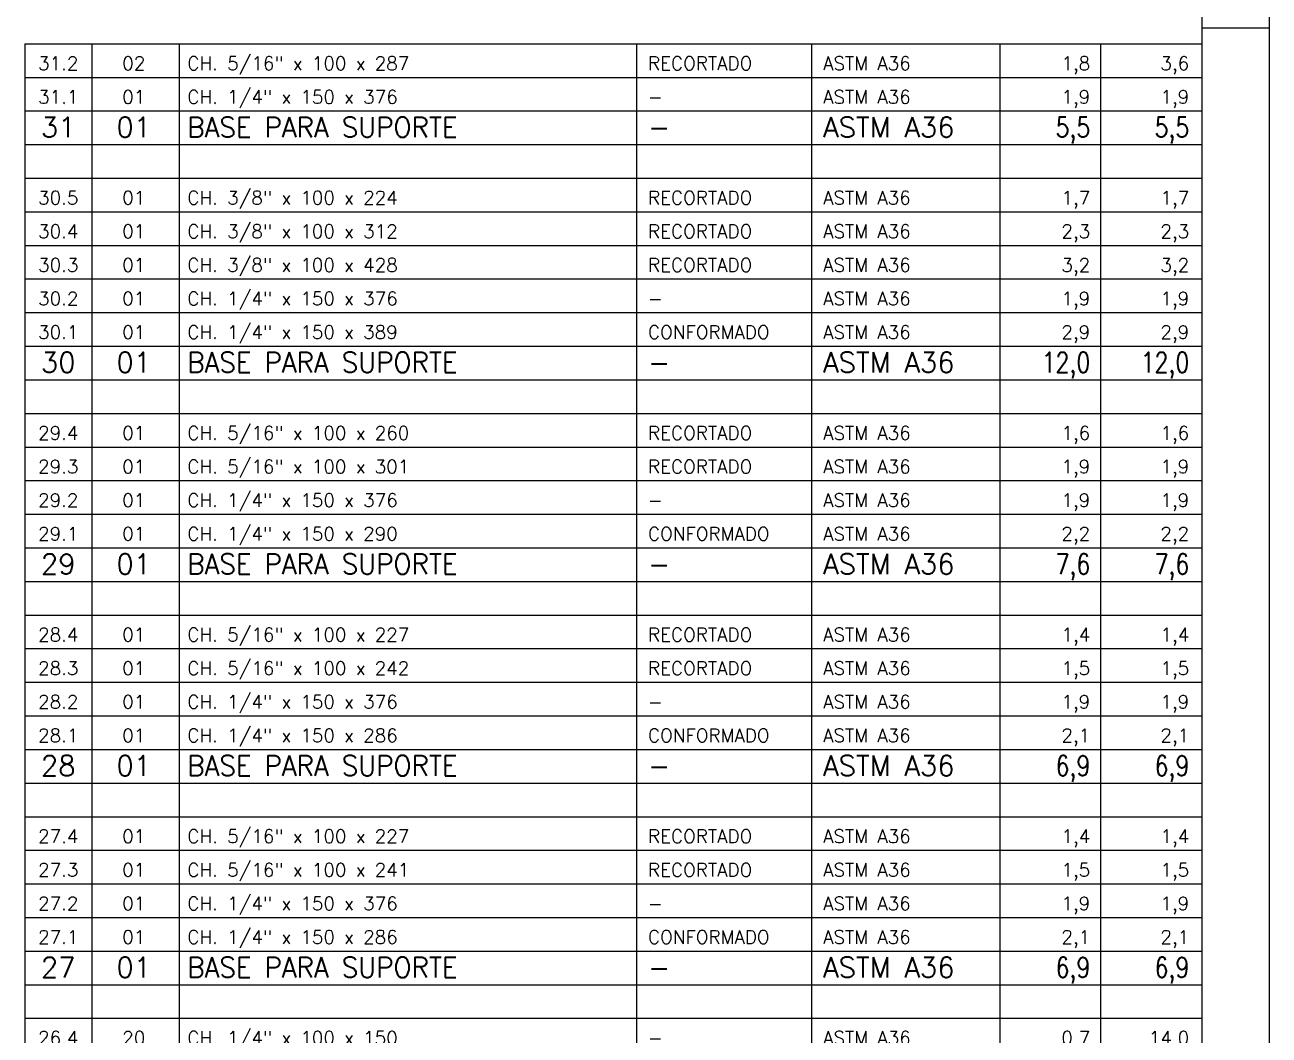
# Model space of a CAD drawing. Header units: metres. Extents: x 0 to 6307, y 0 to 4455.
# Drawn here: x 4920 to 6307, y 1103 to 2231 of the extents above; entities that cross this region are included whole.
import ezdxf
from ezdxf.enums import TextEntityAlignment as Align

# ---------------------------------------------------------------- set-up
doc = ezdxf.new("R2010")
doc.units = ezdxf.units.M
doc.header["$LTSCALE"] = 7.5
for name, color, linetype in [('FRL2', 2, 'Continuous'), ('FRL6', 6, 'Continuous'), ('FRL7', 7, 'Continuous'), ('FRR120', 5, 'Continuous'), ('FRR140', 5, 'Continuous'), ('FRR175', 1, 'Continuous'), ('FRR80', 3, 'Continuous'), ('GSB', 7, 'Continuous')]:
    doc.layers.add(name, color=color, linetype=linetype)
doc.styles.add('R120', font='simplex.shx', dxfattribs={"height": 3})
doc.styles.add('R140', font='simplex.shx', dxfattribs={"height": 3.5})
doc.styles.add('R80', font='simplex.shx', dxfattribs={"height": 2})
doc.styles.add('ROMANS', font='ROMANS.SHX')

# ---------------------------------------------------------------- blocks, each defined once
blk = doc.blocks.new('A1')
at = {"layer": 'FRL2'}
blk.add_line((831, 297), (841, 297), dxfattribs=at)
at = {"layer": 'FRL6', "linetype": 'Continuous'}
blk.add_line((831, 584), (831, 10), dxfattribs=at)
at = {"layer": 'FRL7', "linetype": 'Continuous'}
blk.add_line((841, 594), (841, 0), dxfattribs=at)
at = {"layer": 'FRR120', "style": 'R120'}
for tag, p in [('FASE_DO_PROJETO', (659, 46.29)), ('ÁREA_E/OU_SUBÁREA', (659, 40.79)), ('TÍTULO_DO_DESENHO', (659, 35.29)), ('SUBTÍTULO_1_DO_DESENHO', (659, 29.79)), ('SUBTÍTULO_2_DO_DESENHO', (659, 24.29))]:
    blk.add_attdef(tag, p, '', height=3, dxfattribs=at)
at = {"layer": 'FRR140', "style": 'R140', "width": 0.91}
for tag, p in [('NÚMERO_DA_CONTRATADA', (687.72, 12.6)), ('NUMERO_VALE', (752.89, 12.6))]:
    blk.add_attdef(tag, p, '', height=3.5, dxfattribs=at)
for tag, p in [('REVISÃO', (823.5, 14.68)), ('ESCALA', (671, 14.35))]:
    blk.add_attdef(tag, text='', height=3.5, dxfattribs=at).set_placement(p, align=Align.MIDDLE)
at = {"layer": 'FRR175', "style": 'R120'}
for tag, p in [('CLASSIFICAÇÃO', (811.83, 67.73)), ('PROJETO', (716.31, 53.59)), ('N_PROJ_SE', (793.5, 53.59)), ('N_CONTRATO', (796.97, 47.3))]:
    blk.add_attdef(tag, text='', height=3, dxfattribs=at).set_placement(p, align=Align.MIDDLE_CENTER)
at = {"layer": 'FRR80', "style": 'R80'}
for tag, p in [('8A_REV', (476, 77.07)), ('EMIS.', (486, 77.07)), ('PROJ.', (585, 77.07)), ('DES.', (597, 77.07)), ('VER.', (609, 77.07)), ('APR.', (621, 77.07)), ('AUT.', (633.01, 77.07)), ('7A_REV', (476, 71.37)), ('EMIS.', (486, 71.37)), ('PROJ.', (585, 71.37)), ('DES.', (597, 71.37)), ('VER.', (609, 71.37)), ('APR.', (621, 71.37)), ('AUT.', (633.01, 71.37)), ('6A_REV', (476, 65.67)), ('EMIS.', (486, 65.67)), ('PROJ.', (585, 65.67)), ('DES.', (597, 65.67)), ('VER.', (609, 65.67)), ('APR.', (621, 65.67)), ('AUT.', (633.01, 65.67)), ('5A_REV', (476, 59.97)), ('EMIS.', (486, 59.97)), ('PROJ.', (585, 59.97)), ('DES.', (597, 59.97)), ('VER.', (609, 59.97)), ('APR.', (621, 59.97)), ('AUT.', (633.01, 59.97)), ('4A_REV', (476, 54.27)), ('EMIS.', (486, 54.27)), ('PROJ.', (585, 54.27)), ('DES.', (597, 54.27)), ('VER.', (609, 54.27)), ('APR.', (621, 54.27)), ('AUT.', (633.01, 54.27)), ('3A_REV', (476, 48.57)), ('EMIS.', (486, 48.57)), ('PROJ.', (585, 48.57)), ('DES.', (597, 48.57)), ('VER.', (609, 48.57)), ('APR.', (621, 48.57)), ('AUT.', (633.01, 48.57)), ('2A_REV', (476, 42.87)), ('EMIS.', (486, 42.87)), ('PROJ.', (585, 42.87)), ('DES.', (597, 42.87)), ('VER.', (609, 42.87)), ('APR.', (621, 42.87)), ('AUT.', (633.01, 42.87)), ('1a_REV', (476, 37.17)), ('EMIS.', (486, 37.17)), ('PROJ.', (585, 37.17)), ('DES.', (597, 37.17)), ('VER.', (609, 37.17)), ('APR.', (621, 37.17)), ('AUT.', (633.01, 37.17))]:
    blk.add_attdef(tag, text='', height=2, dxfattribs=at).set_placement(p, align=Align.MIDDLE)
for p in [(492.61, 76.08), (492.61, 70.38), (492.61, 64.68), (492.61, 58.98), (492.61, 53.28), (492.61, 47.58), (492.61, 41.88), (492.61, 36.18)]:
    blk.add_attdef('DESCRIÇÃO_DA_REVISÃO', p, '', height=2, dxfattribs=at)
at = {"layer": 'FRR80', "style": 'R80', "width": 0.85}
for p in [(648, 77.07), (648, 71.37), (648, 65.67), (648, 59.97), (648, 54.27), (648, 48.57), (648, 42.87), (648, 37.17)]:
    blk.add_attdef('DATA', text='', height=2, dxfattribs=at).set_placement(p, align=Align.MIDDLE)
blk = doc.blocks.new('Tabela')
at = {"layer": 'GSB', "color": 3}
for p, q in [((0, 5), (175, 5)), ((10, 0), (10, 5)), ((23, 0), (23, 5)), ((91, 0), (91, 5)), ((117, 0), (117, 5)), ((145, 0), (145, 5)), ((160, 0), (160, 5))]:
    blk.add_line(p, q, dxfattribs=at)
at = {"layer": 'GSB', "color": 5}
for p, q in [((0, 5), (0, 0)), ((175, 5), (175, 0))]:
    blk.add_line(p, q, dxfattribs=at)
at = {"layer": 'GSB', "color": 2, "style": 'R80'}
for p in [(4.96, 1.09), (16.19, 1.09)]:
    blk.add_attdef('-', text='', height=2, dxfattribs=at).set_placement(p, align=Align.CENTER)
for p in [(24.16, 1.09), (92.65, 1.09), (118.69, 1.09)]:
    blk.add_attdef('-', p, '', height=2, dxfattribs=at)
for p in [(158.4, 1.09), (173.12, 1.09)]:
    blk.add_attdef('-', text='', height=2, dxfattribs=at).set_placement(p, align=Align.RIGHT)

msp = doc.modelspace()

# ---------------------------------------------------------------- block references
at = {"xscale": 7.499999999999915, "yscale": 7.499999999999915, "zscale": 7.499999999999915}
msp.add_blockref('A1', (0, 0), dxfattribs=at)
at = {"layer": 'GSB'}
ref = msp.add_blockref('Tabela', (4919.941, 2172.09), dxfattribs=dict(at, xscale=7.499999999999915, yscale=7.499999999999915, zscale=7.499999999999915))
ref.add_attrib('-', '31.2', dxfattribs={"color": 2, "height": 15, "style": 'R80'}).set_placement((4957.153, 2180.251), align=Align.CENTER)
ref.add_attrib('-', '02', dxfattribs={"color": 2, "height": 15, "style": 'R80'}).set_placement((5041.381, 2180.251), align=Align.CENTER)
ref.add_attrib('-', 'CH. 5/16" x 100 x 287', (5101.114, 2180.251), dxfattribs={"color": 2, "height": 15, "style": 'R80'})
ref.add_attrib('-', 'RECORTADO', (5614.798, 2180.251), dxfattribs={"color": 2, "height": 15, "style": 'R80'})
ref.add_attrib('-', 'ASTM A36', (5810.106, 2180.251), dxfattribs={"color": 2, "height": 15, "style": 'R80'})
ref.add_attrib('-', '1,8', dxfattribs={"color": 2, "height": 15, "style": 'R80'}).set_placement((6107.95, 2180.251), align=Align.RIGHT)
ref.add_attrib('-', '3,6', dxfattribs={"color": 2, "height": 15, "style": 'R80'}).set_placement((6218.352, 2180.251), align=Align.RIGHT)
ref = msp.add_blockref('Tabela', (4919.941, 2134.59), dxfattribs=dict(at, xscale=7.499999999999915, yscale=7.499999999999915, zscale=7.499999999999915))
ref.add_attrib('-', '31.1', dxfattribs={"color": 2, "height": 15, "style": 'R80'}).set_placement((4957.153, 2142.751), align=Align.CENTER)
ref.add_attrib('-', '01', dxfattribs={"color": 2, "height": 15, "style": 'R80'}).set_placement((5041.381, 2142.751), align=Align.CENTER)
ref.add_attrib('-', 'CH. 1/4" x 150 x 376', (5101.114, 2142.751), dxfattribs={"color": 2, "height": 15, "style": 'R80'})
ref.add_attrib('-', '-', (5614.798, 2142.751), dxfattribs={"color": 2, "height": 15, "style": 'R80'})
ref.add_attrib('-', 'ASTM A36', (5810.106, 2142.751), dxfattribs={"color": 2, "height": 15, "style": 'R80'})
ref.add_attrib('-', '1,9', dxfattribs={"color": 2, "height": 15, "style": 'R80'}).set_placement((6107.95, 2142.751), align=Align.RIGHT)
ref.add_attrib('-', '1,9', dxfattribs={"color": 2, "height": 15, "style": 'R80'}).set_placement((6218.352, 2142.751), align=Align.RIGHT)
ref = msp.add_blockref('Tabela', (4919.941, 2097.09), dxfattribs=dict(at, xscale=7.499999999999915, yscale=7.499999999999915, zscale=7.499999999999915))
ref.add_attrib('-', '31', dxfattribs={"color": 4, "height": 22.5, "style": 'ROMANS'}).set_placement((4957.153, 2105.251), align=Align.CENTER)
ref.add_attrib('-', '01', dxfattribs={"color": 4, "height": 22.5, "style": 'ROMANS'}).set_placement((5041.381, 2105.251), align=Align.CENTER)
ref.add_attrib('-', 'BASE PARA SUPORTE ', (5101.114, 2105.251), dxfattribs={"color": 4, "height": 22.5, "style": 'ROMANS', "width": 0.95})
ref.add_attrib('-', '-', (5614.798, 2105.251), dxfattribs={"color": 4, "height": 22.5, "style": 'ROMANS'})
ref.add_attrib('-', 'ASTM A36', (5810.106, 2105.251), dxfattribs={"color": 4, "height": 22.5, "style": 'ROMANS'})
ref.add_attrib('-', '5,5', dxfattribs={"color": 4, "height": 22.5, "style": 'ROMANS', "width": 0.8}).set_placement((6107.95, 2105.251), align=Align.RIGHT)
ref.add_attrib('-', '5,5', dxfattribs={"color": 4, "height": 22.5, "style": 'ROMANS', "width": 0.8}).set_placement((6218.352, 2105.251), align=Align.RIGHT)
at = {"layer": 'GSB', "xscale": 7.499999999999915, "yscale": 7.499999999999915, "zscale": 7.499999999999915}
for p in [(4919.941, 2059.59), (4919.941, 1797.09), (4919.941, 1572.09), (4919.941, 1347.09), (4919.941, 1122.09)]:
    msp.add_blockref('Tabela', p, dxfattribs=at)
at = {"layer": 'GSB'}
ref = msp.add_blockref('Tabela', (4919.941, 2022.09), dxfattribs=dict(at, xscale=7.499999999999915, yscale=7.499999999999915, zscale=7.499999999999915))
ref.add_attrib('-', '30.5', dxfattribs={"color": 2, "height": 15, "style": 'R80'}).set_placement((4957.153, 2030.251), align=Align.CENTER)
ref.add_attrib('-', '01', dxfattribs={"color": 2, "height": 15, "style": 'R80'}).set_placement((5041.381, 2030.251), align=Align.CENTER)
ref.add_attrib('-', 'CH. 3/8" x 100 x 224', (5101.114, 2030.251), dxfattribs={"color": 2, "height": 15, "style": 'R80'})
ref.add_attrib('-', 'RECORTADO', (5614.798, 2030.251), dxfattribs={"color": 2, "height": 15, "style": 'R80'})
ref.add_attrib('-', 'ASTM A36', (5810.106, 2030.251), dxfattribs={"color": 2, "height": 15, "style": 'R80'})
ref.add_attrib('-', '1,7', dxfattribs={"color": 2, "height": 15, "style": 'R80'}).set_placement((6107.95, 2030.251), align=Align.RIGHT)
ref.add_attrib('-', '1,7', dxfattribs={"color": 2, "height": 15, "style": 'R80'}).set_placement((6218.352, 2030.251), align=Align.RIGHT)
ref = msp.add_blockref('Tabela', (4919.941, 1984.59), dxfattribs=dict(at, xscale=7.499999999999915, yscale=7.499999999999915, zscale=7.499999999999915))
ref.add_attrib('-', '30.4', dxfattribs={"color": 2, "height": 15, "style": 'R80'}).set_placement((4957.153, 1992.751), align=Align.CENTER)
ref.add_attrib('-', '01', dxfattribs={"color": 2, "height": 15, "style": 'R80'}).set_placement((5041.381, 1992.751), align=Align.CENTER)
ref.add_attrib('-', 'CH. 3/8" x 100 x 312', (5101.114, 1992.751), dxfattribs={"color": 2, "height": 15, "style": 'R80'})
ref.add_attrib('-', 'RECORTADO', (5614.798, 1992.751), dxfattribs={"color": 2, "height": 15, "style": 'R80'})
ref.add_attrib('-', 'ASTM A36', (5810.106, 1992.751), dxfattribs={"color": 2, "height": 15, "style": 'R80'})
ref.add_attrib('-', '2,3', dxfattribs={"color": 2, "height": 15, "style": 'R80'}).set_placement((6107.95, 1992.751), align=Align.RIGHT)
ref.add_attrib('-', '2,3', dxfattribs={"color": 2, "height": 15, "style": 'R80'}).set_placement((6218.352, 1992.751), align=Align.RIGHT)
ref = msp.add_blockref('Tabela', (4919.941, 1947.09), dxfattribs=dict(at, xscale=7.499999999999915, yscale=7.499999999999915, zscale=7.499999999999915))
ref.add_attrib('-', '30.3', dxfattribs={"color": 2, "height": 15, "style": 'R80'}).set_placement((4957.153, 1955.251), align=Align.CENTER)
ref.add_attrib('-', '01', dxfattribs={"color": 2, "height": 15, "style": 'R80'}).set_placement((5041.381, 1955.251), align=Align.CENTER)
ref.add_attrib('-', 'CH. 3/8" x 100 x 428', (5101.114, 1955.251), dxfattribs={"color": 2, "height": 15, "style": 'R80'})
ref.add_attrib('-', 'RECORTADO', (5614.798, 1955.251), dxfattribs={"color": 2, "height": 15, "style": 'R80'})
ref.add_attrib('-', 'ASTM A36', (5810.106, 1955.251), dxfattribs={"color": 2, "height": 15, "style": 'R80'})
ref.add_attrib('-', '3,2', dxfattribs={"color": 2, "height": 15, "style": 'R80'}).set_placement((6107.95, 1955.251), align=Align.RIGHT)
ref.add_attrib('-', '3,2', dxfattribs={"color": 2, "height": 15, "style": 'R80'}).set_placement((6218.352, 1955.251), align=Align.RIGHT)
ref = msp.add_blockref('Tabela', (4919.941, 1909.59), dxfattribs=dict(at, xscale=7.499999999999915, yscale=7.499999999999915, zscale=7.499999999999915))
ref.add_attrib('-', '30.2', dxfattribs={"color": 2, "height": 15, "style": 'R80'}).set_placement((4957.153, 1917.751), align=Align.CENTER)
ref.add_attrib('-', '01', dxfattribs={"color": 2, "height": 15, "style": 'R80'}).set_placement((5041.381, 1917.751), align=Align.CENTER)
ref.add_attrib('-', 'CH. 1/4" x 150 x 376', (5101.114, 1917.751), dxfattribs={"color": 2, "height": 15, "style": 'R80'})
ref.add_attrib('-', '-', (5614.798, 1917.751), dxfattribs={"color": 2, "height": 15, "style": 'R80'})
ref.add_attrib('-', 'ASTM A36', (5810.106, 1917.751), dxfattribs={"color": 2, "height": 15, "style": 'R80'})
ref.add_attrib('-', '1,9', dxfattribs={"color": 2, "height": 15, "style": 'R80'}).set_placement((6107.95, 1917.751), align=Align.RIGHT)
ref.add_attrib('-', '1,9', dxfattribs={"color": 2, "height": 15, "style": 'R80'}).set_placement((6218.352, 1917.751), align=Align.RIGHT)
ref = msp.add_blockref('Tabela', (4919.941, 1872.09), dxfattribs=dict(at, xscale=7.499999999999915, yscale=7.499999999999915, zscale=7.499999999999915))
ref.add_attrib('-', '30.1', dxfattribs={"color": 2, "height": 15, "style": 'R80'}).set_placement((4957.153, 1880.251), align=Align.CENTER)
ref.add_attrib('-', '01', dxfattribs={"color": 2, "height": 15, "style": 'R80'}).set_placement((5041.381, 1880.251), align=Align.CENTER)
ref.add_attrib('-', 'CH. 1/4" x 150 x 389', (5101.114, 1880.251), dxfattribs={"color": 2, "height": 15, "style": 'R80'})
ref.add_attrib('-', 'CONFORMADO', (5614.798, 1880.251), dxfattribs={"color": 2, "height": 15, "style": 'R80'})
ref.add_attrib('-', 'ASTM A36', (5810.106, 1880.251), dxfattribs={"color": 2, "height": 15, "style": 'R80'})
ref.add_attrib('-', '2,9', dxfattribs={"color": 2, "height": 15, "style": 'R80'}).set_placement((6107.95, 1880.251), align=Align.RIGHT)
ref.add_attrib('-', '2,9', dxfattribs={"color": 2, "height": 15, "style": 'R80'}).set_placement((6218.352, 1880.251), align=Align.RIGHT)
ref = msp.add_blockref('Tabela', (4919.941, 1834.59), dxfattribs=dict(at, xscale=7.499999999999915, yscale=7.499999999999915, zscale=7.499999999999915))
ref.add_attrib('-', '30', dxfattribs={"color": 4, "height": 22.5, "style": 'ROMANS'}).set_placement((4957.153, 1842.751), align=Align.CENTER)
ref.add_attrib('-', '01', dxfattribs={"color": 4, "height": 22.5, "style": 'ROMANS'}).set_placement((5041.381, 1842.751), align=Align.CENTER)
ref.add_attrib('-', 'BASE PARA SUPORTE ', (5101.114, 1842.751), dxfattribs={"color": 4, "height": 22.5, "style": 'ROMANS', "width": 0.95})
ref.add_attrib('-', '-', (5614.798, 1842.751), dxfattribs={"color": 4, "height": 22.5, "style": 'ROMANS'})
ref.add_attrib('-', 'ASTM A36', (5810.106, 1842.751), dxfattribs={"color": 4, "height": 22.5, "style": 'ROMANS'})
ref.add_attrib('-', '12,0', dxfattribs={"color": 4, "height": 22.5, "style": 'ROMANS', "width": 0.8}).set_placement((6107.95, 1842.751), align=Align.RIGHT)
ref.add_attrib('-', '12,0', dxfattribs={"color": 4, "height": 22.5, "style": 'ROMANS', "width": 0.8}).set_placement((6218.352, 1842.751), align=Align.RIGHT)
ref = msp.add_blockref('Tabela', (4919.941, 1759.59), dxfattribs=dict(at, xscale=7.499999999999915, yscale=7.499999999999915, zscale=7.499999999999915))
ref.add_attrib('-', '29.4', dxfattribs={"color": 2, "height": 15, "style": 'R80'}).set_placement((4957.153, 1767.751), align=Align.CENTER)
ref.add_attrib('-', '01', dxfattribs={"color": 2, "height": 15, "style": 'R80'}).set_placement((5041.381, 1767.751), align=Align.CENTER)
ref.add_attrib('-', 'CH. 5/16" x 100 x 260', (5101.114, 1767.751), dxfattribs={"color": 2, "height": 15, "style": 'R80'})
ref.add_attrib('-', 'RECORTADO', (5614.798, 1767.751), dxfattribs={"color": 2, "height": 15, "style": 'R80'})
ref.add_attrib('-', 'ASTM A36', (5810.106, 1767.751), dxfattribs={"color": 2, "height": 15, "style": 'R80'})
ref.add_attrib('-', '1,6', dxfattribs={"color": 2, "height": 15, "style": 'R80'}).set_placement((6107.95, 1767.751), align=Align.RIGHT)
ref.add_attrib('-', '1,6', dxfattribs={"color": 2, "height": 15, "style": 'R80'}).set_placement((6218.352, 1767.751), align=Align.RIGHT)
ref = msp.add_blockref('Tabela', (4919.941, 1722.09), dxfattribs=dict(at, xscale=7.499999999999915, yscale=7.499999999999915, zscale=7.499999999999915))
ref.add_attrib('-', '29.3', dxfattribs={"color": 2, "height": 15, "style": 'R80'}).set_placement((4957.153, 1730.251), align=Align.CENTER)
ref.add_attrib('-', '01', dxfattribs={"color": 2, "height": 15, "style": 'R80'}).set_placement((5041.381, 1730.251), align=Align.CENTER)
ref.add_attrib('-', 'CH. 5/16" x 100 x 301', (5101.114, 1730.251), dxfattribs={"color": 2, "height": 15, "style": 'R80'})
ref.add_attrib('-', 'RECORTADO', (5614.798, 1730.251), dxfattribs={"color": 2, "height": 15, "style": 'R80'})
ref.add_attrib('-', 'ASTM A36', (5810.106, 1730.251), dxfattribs={"color": 2, "height": 15, "style": 'R80'})
ref.add_attrib('-', '1,9', dxfattribs={"color": 2, "height": 15, "style": 'R80'}).set_placement((6107.95, 1730.251), align=Align.RIGHT)
ref.add_attrib('-', '1,9', dxfattribs={"color": 2, "height": 15, "style": 'R80'}).set_placement((6218.352, 1730.251), align=Align.RIGHT)
ref = msp.add_blockref('Tabela', (4919.941, 1684.59), dxfattribs=dict(at, xscale=7.499999999999915, yscale=7.499999999999915, zscale=7.499999999999915))
ref.add_attrib('-', '29.2', dxfattribs={"color": 2, "height": 15, "style": 'R80'}).set_placement((4957.153, 1692.751), align=Align.CENTER)
ref.add_attrib('-', '01', dxfattribs={"color": 2, "height": 15, "style": 'R80'}).set_placement((5041.381, 1692.751), align=Align.CENTER)
ref.add_attrib('-', 'CH. 1/4" x 150 x 376', (5101.114, 1692.751), dxfattribs={"color": 2, "height": 15, "style": 'R80'})
ref.add_attrib('-', '-', (5614.798, 1692.751), dxfattribs={"color": 2, "height": 15, "style": 'R80'})
ref.add_attrib('-', 'ASTM A36', (5810.106, 1692.751), dxfattribs={"color": 2, "height": 15, "style": 'R80'})
ref.add_attrib('-', '1,9', dxfattribs={"color": 2, "height": 15, "style": 'R80'}).set_placement((6107.95, 1692.751), align=Align.RIGHT)
ref.add_attrib('-', '1,9', dxfattribs={"color": 2, "height": 15, "style": 'R80'}).set_placement((6218.352, 1692.751), align=Align.RIGHT)
ref = msp.add_blockref('Tabela', (4919.941, 1647.09), dxfattribs=dict(at, xscale=7.499999999999915, yscale=7.499999999999915, zscale=7.499999999999915))
ref.add_attrib('-', '29.1', dxfattribs={"color": 2, "height": 15, "style": 'R80'}).set_placement((4957.153, 1655.251), align=Align.CENTER)
ref.add_attrib('-', '01', dxfattribs={"color": 2, "height": 15, "style": 'R80'}).set_placement((5041.381, 1655.251), align=Align.CENTER)
ref.add_attrib('-', 'CH. 1/4" x 150 x 290', (5101.114, 1655.251), dxfattribs={"color": 2, "height": 15, "style": 'R80'})
ref.add_attrib('-', 'CONFORMADO', (5614.798, 1655.251), dxfattribs={"color": 2, "height": 15, "style": 'R80'})
ref.add_attrib('-', 'ASTM A36', (5810.106, 1655.251), dxfattribs={"color": 2, "height": 15, "style": 'R80'})
ref.add_attrib('-', '2,2', dxfattribs={"color": 2, "height": 15, "style": 'R80'}).set_placement((6107.95, 1655.251), align=Align.RIGHT)
ref.add_attrib('-', '2,2', dxfattribs={"color": 2, "height": 15, "style": 'R80'}).set_placement((6218.352, 1655.251), align=Align.RIGHT)
ref = msp.add_blockref('Tabela', (4919.941, 1609.59), dxfattribs=dict(at, xscale=7.499999999999915, yscale=7.499999999999915, zscale=7.499999999999915))
ref.add_attrib('-', '29', dxfattribs={"color": 4, "height": 22.5, "style": 'ROMANS'}).set_placement((4957.153, 1617.751), align=Align.CENTER)
ref.add_attrib('-', '01', dxfattribs={"color": 4, "height": 22.5, "style": 'ROMANS'}).set_placement((5041.381, 1617.751), align=Align.CENTER)
ref.add_attrib('-', 'BASE PARA SUPORTE ', (5101.114, 1617.751), dxfattribs={"color": 4, "height": 22.5, "style": 'ROMANS', "width": 0.95})
ref.add_attrib('-', '-', (5614.798, 1617.751), dxfattribs={"color": 4, "height": 22.5, "style": 'ROMANS'})
ref.add_attrib('-', 'ASTM A36', (5810.106, 1617.751), dxfattribs={"color": 4, "height": 22.5, "style": 'ROMANS'})
ref.add_attrib('-', '7,6', dxfattribs={"color": 4, "height": 22.5, "style": 'ROMANS', "width": 0.8}).set_placement((6107.95, 1617.751), align=Align.RIGHT)
ref.add_attrib('-', '7,6', dxfattribs={"color": 4, "height": 22.5, "style": 'ROMANS', "width": 0.8}).set_placement((6218.352, 1617.751), align=Align.RIGHT)
ref = msp.add_blockref('Tabela', (4919.941, 1534.59), dxfattribs=dict(at, xscale=7.499999999999915, yscale=7.499999999999915, zscale=7.499999999999915))
ref.add_attrib('-', '28.4', dxfattribs={"color": 2, "height": 15, "style": 'R80'}).set_placement((4957.153, 1542.751), align=Align.CENTER)
ref.add_attrib('-', '01', dxfattribs={"color": 2, "height": 15, "style": 'R80'}).set_placement((5041.381, 1542.751), align=Align.CENTER)
ref.add_attrib('-', 'CH. 5/16" x 100 x 227', (5101.114, 1542.751), dxfattribs={"color": 2, "height": 15, "style": 'R80'})
ref.add_attrib('-', 'RECORTADO', (5614.798, 1542.751), dxfattribs={"color": 2, "height": 15, "style": 'R80'})
ref.add_attrib('-', 'ASTM A36', (5810.106, 1542.751), dxfattribs={"color": 2, "height": 15, "style": 'R80'})
ref.add_attrib('-', '1,4', dxfattribs={"color": 2, "height": 15, "style": 'R80'}).set_placement((6107.95, 1542.751), align=Align.RIGHT)
ref.add_attrib('-', '1,4', dxfattribs={"color": 2, "height": 15, "style": 'R80'}).set_placement((6218.352, 1542.751), align=Align.RIGHT)
ref = msp.add_blockref('Tabela', (4919.941, 1497.09), dxfattribs=dict(at, xscale=7.499999999999915, yscale=7.499999999999915, zscale=7.499999999999915))
ref.add_attrib('-', '28.3', dxfattribs={"color": 2, "height": 15, "style": 'R80'}).set_placement((4957.153, 1505.251), align=Align.CENTER)
ref.add_attrib('-', '01', dxfattribs={"color": 2, "height": 15, "style": 'R80'}).set_placement((5041.381, 1505.251), align=Align.CENTER)
ref.add_attrib('-', 'CH. 5/16" x 100 x 242', (5101.114, 1505.251), dxfattribs={"color": 2, "height": 15, "style": 'R80'})
ref.add_attrib('-', 'RECORTADO', (5614.798, 1505.251), dxfattribs={"color": 2, "height": 15, "style": 'R80'})
ref.add_attrib('-', 'ASTM A36', (5810.106, 1505.251), dxfattribs={"color": 2, "height": 15, "style": 'R80'})
ref.add_attrib('-', '1,5', dxfattribs={"color": 2, "height": 15, "style": 'R80'}).set_placement((6107.95, 1505.251), align=Align.RIGHT)
ref.add_attrib('-', '1,5', dxfattribs={"color": 2, "height": 15, "style": 'R80'}).set_placement((6218.352, 1505.251), align=Align.RIGHT)
ref = msp.add_blockref('Tabela', (4919.941, 1459.59), dxfattribs=dict(at, xscale=7.499999999999915, yscale=7.499999999999915, zscale=7.499999999999915))
ref.add_attrib('-', '28.2', dxfattribs={"color": 2, "height": 15, "style": 'R80'}).set_placement((4957.153, 1467.751), align=Align.CENTER)
ref.add_attrib('-', '01', dxfattribs={"color": 2, "height": 15, "style": 'R80'}).set_placement((5041.381, 1467.751), align=Align.CENTER)
ref.add_attrib('-', 'CH. 1/4" x 150 x 376', (5101.114, 1467.751), dxfattribs={"color": 2, "height": 15, "style": 'R80'})
ref.add_attrib('-', '-', (5614.798, 1467.751), dxfattribs={"color": 2, "height": 15, "style": 'R80'})
ref.add_attrib('-', 'ASTM A36', (5810.106, 1467.751), dxfattribs={"color": 2, "height": 15, "style": 'R80'})
ref.add_attrib('-', '1,9', dxfattribs={"color": 2, "height": 15, "style": 'R80'}).set_placement((6107.95, 1467.751), align=Align.RIGHT)
ref.add_attrib('-', '1,9', dxfattribs={"color": 2, "height": 15, "style": 'R80'}).set_placement((6218.352, 1467.751), align=Align.RIGHT)
ref = msp.add_blockref('Tabela', (4919.941, 1422.09), dxfattribs=dict(at, xscale=7.499999999999915, yscale=7.499999999999915, zscale=7.499999999999915))
ref.add_attrib('-', '28.1', dxfattribs={"color": 2, "height": 15, "style": 'R80'}).set_placement((4957.153, 1430.251), align=Align.CENTER)
ref.add_attrib('-', '01', dxfattribs={"color": 2, "height": 15, "style": 'R80'}).set_placement((5041.381, 1430.251), align=Align.CENTER)
ref.add_attrib('-', 'CH. 1/4" x 150 x 286', (5101.114, 1430.251), dxfattribs={"color": 2, "height": 15, "style": 'R80'})
ref.add_attrib('-', 'CONFORMADO', (5614.798, 1430.251), dxfattribs={"color": 2, "height": 15, "style": 'R80'})
ref.add_attrib('-', 'ASTM A36', (5810.106, 1430.251), dxfattribs={"color": 2, "height": 15, "style": 'R80'})
ref.add_attrib('-', '2,1', dxfattribs={"color": 2, "height": 15, "style": 'R80'}).set_placement((6107.95, 1430.251), align=Align.RIGHT)
ref.add_attrib('-', '2,1', dxfattribs={"color": 2, "height": 15, "style": 'R80'}).set_placement((6218.352, 1430.251), align=Align.RIGHT)
ref = msp.add_blockref('Tabela', (4919.941, 1384.59), dxfattribs=dict(at, xscale=7.499999999999915, yscale=7.499999999999915, zscale=7.499999999999915))
ref.add_attrib('-', '28', dxfattribs={"color": 4, "height": 22.5, "style": 'ROMANS'}).set_placement((4957.153, 1392.751), align=Align.CENTER)
ref.add_attrib('-', '01', dxfattribs={"color": 4, "height": 22.5, "style": 'ROMANS'}).set_placement((5041.381, 1392.751), align=Align.CENTER)
ref.add_attrib('-', 'BASE PARA SUPORTE ', (5101.114, 1392.751), dxfattribs={"color": 4, "height": 22.5, "style": 'ROMANS', "width": 0.95})
ref.add_attrib('-', '-', (5614.798, 1392.751), dxfattribs={"color": 4, "height": 22.5, "style": 'ROMANS'})
ref.add_attrib('-', 'ASTM A36', (5810.106, 1392.751), dxfattribs={"color": 4, "height": 22.5, "style": 'ROMANS'})
ref.add_attrib('-', '6,9', dxfattribs={"color": 4, "height": 22.5, "style": 'ROMANS', "width": 0.8}).set_placement((6107.95, 1392.751), align=Align.RIGHT)
ref.add_attrib('-', '6,9', dxfattribs={"color": 4, "height": 22.5, "style": 'ROMANS', "width": 0.8}).set_placement((6218.352, 1392.751), align=Align.RIGHT)
ref = msp.add_blockref('Tabela', (4919.941, 1309.59), dxfattribs=dict(at, xscale=7.499999999999915, yscale=7.499999999999915, zscale=7.499999999999915))
ref.add_attrib('-', '27.4', dxfattribs={"color": 2, "height": 15, "style": 'R80'}).set_placement((4957.153, 1317.751), align=Align.CENTER)
ref.add_attrib('-', '01', dxfattribs={"color": 2, "height": 15, "style": 'R80'}).set_placement((5041.381, 1317.751), align=Align.CENTER)
ref.add_attrib('-', 'CH. 5/16" x 100 x 227', (5101.114, 1317.751), dxfattribs={"color": 2, "height": 15, "style": 'R80'})
ref.add_attrib('-', 'RECORTADO', (5614.798, 1317.751), dxfattribs={"color": 2, "height": 15, "style": 'R80'})
ref.add_attrib('-', 'ASTM A36', (5810.106, 1317.751), dxfattribs={"color": 2, "height": 15, "style": 'R80'})
ref.add_attrib('-', '1,4', dxfattribs={"color": 2, "height": 15, "style": 'R80'}).set_placement((6107.95, 1317.751), align=Align.RIGHT)
ref.add_attrib('-', '1,4', dxfattribs={"color": 2, "height": 15, "style": 'R80'}).set_placement((6218.352, 1317.751), align=Align.RIGHT)
ref = msp.add_blockref('Tabela', (4919.941, 1272.09), dxfattribs=dict(at, xscale=7.499999999999915, yscale=7.499999999999915, zscale=7.499999999999915))
ref.add_attrib('-', '27.3', dxfattribs={"color": 2, "height": 15, "style": 'R80'}).set_placement((4957.153, 1280.251), align=Align.CENTER)
ref.add_attrib('-', '01', dxfattribs={"color": 2, "height": 15, "style": 'R80'}).set_placement((5041.381, 1280.251), align=Align.CENTER)
ref.add_attrib('-', 'CH. 5/16" x 100 x 241', (5101.114, 1280.251), dxfattribs={"color": 2, "height": 15, "style": 'R80'})
ref.add_attrib('-', 'RECORTADO', (5614.798, 1280.251), dxfattribs={"color": 2, "height": 15, "style": 'R80'})
ref.add_attrib('-', 'ASTM A36', (5810.106, 1280.251), dxfattribs={"color": 2, "height": 15, "style": 'R80'})
ref.add_attrib('-', '1,5', dxfattribs={"color": 2, "height": 15, "style": 'R80'}).set_placement((6107.95, 1280.251), align=Align.RIGHT)
ref.add_attrib('-', '1,5', dxfattribs={"color": 2, "height": 15, "style": 'R80'}).set_placement((6218.352, 1280.251), align=Align.RIGHT)
ref = msp.add_blockref('Tabela', (4919.941, 1234.59), dxfattribs=dict(at, xscale=7.499999999999915, yscale=7.499999999999915, zscale=7.499999999999915))
ref.add_attrib('-', '27.2', dxfattribs={"color": 2, "height": 15, "style": 'R80'}).set_placement((4957.153, 1242.751), align=Align.CENTER)
ref.add_attrib('-', '01', dxfattribs={"color": 2, "height": 15, "style": 'R80'}).set_placement((5041.381, 1242.751), align=Align.CENTER)
ref.add_attrib('-', 'CH. 1/4" x 150 x 376', (5101.114, 1242.751), dxfattribs={"color": 2, "height": 15, "style": 'R80'})
ref.add_attrib('-', '-', (5614.798, 1242.751), dxfattribs={"color": 2, "height": 15, "style": 'R80'})
ref.add_attrib('-', 'ASTM A36', (5810.106, 1242.751), dxfattribs={"color": 2, "height": 15, "style": 'R80'})
ref.add_attrib('-', '1,9', dxfattribs={"color": 2, "height": 15, "style": 'R80'}).set_placement((6107.95, 1242.751), align=Align.RIGHT)
ref.add_attrib('-', '1,9', dxfattribs={"color": 2, "height": 15, "style": 'R80'}).set_placement((6218.352, 1242.751), align=Align.RIGHT)
ref = msp.add_blockref('Tabela', (4919.941, 1197.09), dxfattribs=dict(at, xscale=7.499999999999915, yscale=7.499999999999915, zscale=7.499999999999915))
ref.add_attrib('-', '27.1', dxfattribs={"color": 2, "height": 15, "style": 'R80'}).set_placement((4957.153, 1205.251), align=Align.CENTER)
ref.add_attrib('-', '01', dxfattribs={"color": 2, "height": 15, "style": 'R80'}).set_placement((5041.381, 1205.251), align=Align.CENTER)
ref.add_attrib('-', 'CH. 1/4" x 150 x 286', (5101.114, 1205.251), dxfattribs={"color": 2, "height": 15, "style": 'R80'})
ref.add_attrib('-', 'CONFORMADO', (5614.798, 1205.251), dxfattribs={"color": 2, "height": 15, "style": 'R80'})
ref.add_attrib('-', 'ASTM A36', (5810.106, 1205.251), dxfattribs={"color": 2, "height": 15, "style": 'R80'})
ref.add_attrib('-', '2,1', dxfattribs={"color": 2, "height": 15, "style": 'R80'}).set_placement((6107.95, 1205.251), align=Align.RIGHT)
ref.add_attrib('-', '2,1', dxfattribs={"color": 2, "height": 15, "style": 'R80'}).set_placement((6218.352, 1205.251), align=Align.RIGHT)
ref = msp.add_blockref('Tabela', (4919.941, 1159.59), dxfattribs=dict(at, xscale=7.499999999999915, yscale=7.499999999999915, zscale=7.499999999999915))
ref.add_attrib('-', '27', dxfattribs={"color": 4, "height": 22.5, "style": 'ROMANS'}).set_placement((4957.153, 1167.751), align=Align.CENTER)
ref.add_attrib('-', '01', dxfattribs={"color": 4, "height": 22.5, "style": 'ROMANS'}).set_placement((5041.381, 1167.751), align=Align.CENTER)
ref.add_attrib('-', 'BASE PARA SUPORTE ', (5101.114, 1167.751), dxfattribs={"color": 4, "height": 22.5, "style": 'ROMANS', "width": 0.95})
ref.add_attrib('-', '-', (5614.798, 1167.751), dxfattribs={"color": 4, "height": 22.5, "style": 'ROMANS'})
ref.add_attrib('-', 'ASTM A36', (5810.106, 1167.751), dxfattribs={"color": 4, "height": 22.5, "style": 'ROMANS'})
ref.add_attrib('-', '6,9', dxfattribs={"color": 4, "height": 22.5, "style": 'ROMANS', "width": 0.8}).set_placement((6107.95, 1167.751), align=Align.RIGHT)
ref.add_attrib('-', '6,9', dxfattribs={"color": 4, "height": 22.5, "style": 'ROMANS', "width": 0.8}).set_placement((6218.352, 1167.751), align=Align.RIGHT)
ref = msp.add_blockref('Tabela', (4919.941, 1084.59), dxfattribs=dict(at, xscale=7.499999999999915, yscale=7.499999999999915, zscale=7.499999999999915))
ref.add_attrib('-', '26.4', dxfattribs={"color": 2, "height": 15, "style": 'R80'}).set_placement((4957.153, 1092.751), align=Align.CENTER)
ref.add_attrib('-', '20', dxfattribs={"color": 2, "height": 15, "style": 'R80'}).set_placement((5041.381, 1092.751), align=Align.CENTER)
ref.add_attrib('-', 'CH. 1/4" x 100 x 150', (5101.114, 1092.751), dxfattribs={"color": 2, "height": 15, "style": 'R80'})
ref.add_attrib('-', '-', (5614.798, 1092.751), dxfattribs={"color": 2, "height": 15, "style": 'R80'})
ref.add_attrib('-', 'ASTM A36', (5810.106, 1092.751), dxfattribs={"color": 2, "height": 15, "style": 'R80'})
ref.add_attrib('-', '0,7', dxfattribs={"color": 2, "height": 15, "style": 'R80'}).set_placement((6107.95, 1092.751), align=Align.RIGHT)
ref.add_attrib('-', '14,0', dxfattribs={"color": 2, "height": 15, "style": 'R80'}).set_placement((6218.352, 1092.751), align=Align.RIGHT)

doc.saveas('drawing.dxf')
